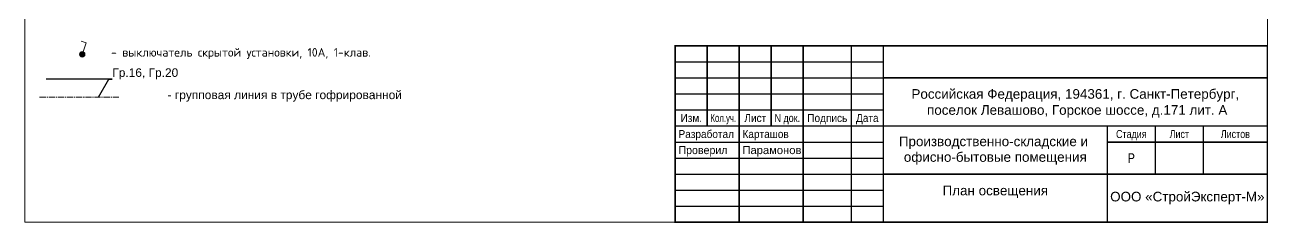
# Model space of a CAD drawing. Header units: millimetres. Extents: x -7047 to 653546, y -441812 to -147059.
# Drawn here: x 223287 to 281560, y -304511 to -295247 of the extents above; entities that cross this region are included whole.
import ezdxf
from ezdxf import colors
from ezdxf.entities.mleader import LeaderData, LeaderLine
from ezdxf.enums import TextEntityAlignment as Align
from ezdxf.math import Vec2, Vec3

# ---------------------------------------------------------------- set-up
doc = ezdxf.new("R2010")
doc.units = ezdxf.units.MM
doc.linetypes.add('осевая2', pattern=[28.575, 19.05, -3.175, 3.175, -3.175])
for name, color, linetype, lineweight in [('$Osveshenie', 240, 'Continuous', 15), ('$Оbорудование', 173, 'Continuous', 20), ('Выключатель одноклавишный защищенный открытый', 5, 'Continuous', 15)]:
    doc.layers.add(name, color=color, linetype=linetype, lineweight=lineweight)
for name, color, linetype in [('$TEXT', 250, 'Continuous'), ('$ФОРМАТКА', 7, 'Continuous'), ('1 этаж', 7, 'Continuous')]:
    doc.layers.add(name, color=color, linetype=linetype)
doc.styles.add('Arial', font='arial.ttf', dxfattribs={"height": 3.5})
doc.styles.add('Arial Annotative', font='arial.ttf', dxfattribs={"height": 2.5})
doc.styles.add('Аннот2.5', font='arial.ttf', dxfattribs={"height": 2.5})
doc.styles.add('ГОСТ', font='isocpeur.ttf')

# ---------------------------------------------------------------- blocks, each defined once
blk = doc.blocks.new('_None')

msp = doc.modelspace()

# ---------------------------------------------------------------- hatches: boundary and pattern name
at = {"layer": 'Выключатель одноклавишный защищенный открытый'}
h = msp.add_hatch(color=7, dxfattribs=at)
edge = h.paths.add_edge_path()
edge.add_arc((225977.1, -296618.9), 128, 0, 360)

# ---------------------------------------------------------------- linework, layer by layer
at = {"layer": '$Osveshenie', "color": 7, "linetype": 'осевая2', "ltscale": 15}
msp.add_lwpolyline([(227693.2, -298625), (223951.1, -298625)], dxfattribs=at)
at = {"layer": '$Оbорудование', "color": 0, "linetype": 'ByBlock'}
for p, q in [((223286.5, -304473.2), (223286.5, -215052.2)), ((281522.6, -215052.2), (281522.6, -296223.2)), ((254294.9, -304473.2), (223286.5, -304473.2))]:
    msp.add_line(p, q, dxfattribs=at)
at = {"layer": '$ФОРМАТКА'}
msp.add_lwpolyline([(281522.6, -304473.2, 75, 75, 0), (253772.6, -304473.2, 75, 75, 0), (253772.6, -296223.2, 75, 75, 0), (281522.6, -296223.2, 75, 75, 0)], format="xyseb", close=True, dxfattribs=at)
at = {"layer": '$ФОРМАТКА', "linetype": 'Continuous', "const_width": 75}
msp.add_lwpolyline([(253772.6, -304473.2), (281522.6, -304473.2), (281522.6, -296223.2)], dxfattribs=at)
at = {"layer": '$ФОРМАТКА', "const_width": 75}
for points in [[(255272.6, -299973.2), (255272.6, -296223.2)], [(256772.6, -304473.2), (256772.6, -296223.2)], [(258272.6, -299973.2), (258272.6, -296223.2)], [(259772.6, -304473.2), (259772.6, -296223.2)], [(262022.6, -304473.2), (262022.6, -296223.2)], [(263522.6, -304473.2), (263522.6, -296223.2)], [(263522.6, -297723.2), (281522.6, -297723.2)], [(253772.6, -299973.2), (281522.6, -299973.2)], [(274022.6, -304473.2), (274022.6, -299973.2)], [(276272.6, -302223.2), (276272.6, -299973.2)], [(278522.6, -302223.2), (278522.6, -299973.2)], [(274022.6, -300723.2), (281522.6, -300723.2)], [(263522.6, -302223.2), (281522.6, -302223.2)]]:
    msp.add_lwpolyline(points, dxfattribs=at)
at = {"layer": '$ФОРМАТКА'}
for points in [[(253772.6, -296973.2), (263522.6, -296973.2)], [(253772.6, -297723.2), (263522.6, -297723.2)], [(253772.6, -298473.2), (263522.6, -298473.2)], [(253772.6, -299223.2), (263522.6, -299223.2)], [(255272.6, -299973.2), (255272.6, -299973.2)], [(258272.6, -299973.2), (258272.6, -299973.2)], [(253772.6, -300723.2), (263522.6, -300723.2)], [(253772.6, -301473.2), (263522.6, -301473.2)], [(253772.6, -302223.2), (263522.6, -302223.2)], [(253772.6, -302973.2), (263522.6, -302973.2)], [(253772.6, -303723.2), (263522.6, -303723.2)]]:
    msp.add_lwpolyline(points, dxfattribs=at)
at = {"layer": 'Выключатель одноклавишный защищенный открытый', "color": 7}
for p, q in [((226161.7, -296087.5), (225919.9, -296003.5)), ((226019.1, -296498), (226161.7, -296087.5))]:
    msp.add_line(p, q, dxfattribs=at)
msp.add_circle((225977.1, -296618.9), 128, dxfattribs=at)

# ---------------------------------------------------------------- texts
at = {"layer": '$Osveshenie', "color": 7, "style": 'Аннот2.5'}
msp.add_text('- групповая линия в трубе гофрированной', height=400, dxfattribs=at).set_placement((229976.9, -298716.3))
at = {"layer": '$TEXT', "color": 0, "style": 'Arial'}
for s, p in [('Российская Федерация, 194361, г. Санкт-Петербург,', (272522.6, -298473.2)), (' поселок Левашово, Горское шоссе, д.171 лит. А', (272522.6, -299223.2)), ('Производственно-складские и ', (268772.6, -300691.2)), ('офисно-бытовые помещения', (268772.6, -301421.1))]:
    msp.add_text(s, height=450, dxfattribs=at).set_placement(p, align=Align.MIDDLE_CENTER)
at = {"layer": '$TEXT', "color": 0, "ltscale": 5, "style": 'Arial'}
msp.add_text('План освещения', height=450, dxfattribs=at).set_placement((268772.6, -302988), align=Align.MIDDLE_CENTER)
at = {"layer": '$ФОРМАТКА', "style": 'Arial'}
for s, height, width, p in [('Изм.', 375, 0.9, (254522.6, -299598.2)), ('Кол.уч.', 375, 0.7, (256022.6, -299598.2)), ('Лист', 375, 0.9, (257522.6, -299598.2)), ('N док.', 375, 0.8, (259022.6, -299598.2)), ('Подпись', 375, 0.9, (260897.6, -299598.2)), ('Дата', 375, 0.9, (262772.6, -299598.2)), ('Стадия', 375, 0.8, (275147.6, -300348.2)), ('Лист', 375, 0.8, (277397.6, -300348.2)), ('Листов', 375, 0.8, (280022.6, -300348.2)), ('Р', 450, 0.8, (275147.6, -301473.2))]:
    msp.add_text(s, height=height, dxfattribs=dict(at, width=width)).set_placement(p, align=Align.MIDDLE_CENTER)
at = {"layer": '$ФОРМАТКА', "ltscale": 5, "style": 'Arial'}
for s, width, p in [('Разработал', 0.9, (253922.6, -300348.2)), ('Карташов', 0.9, (256922.6, -300348.2)), ('Проверил', 0.95, (253922.6, -301098.2))]:
    msp.add_text(s, height=375, dxfattribs=dict(at, width=width)).set_placement(p, align=Align.MIDDLE_LEFT)
msp.add_text('Парамонов', height=375, dxfattribs=at).set_placement((256922.6, -301098.2), align=Align.MIDDLE_LEFT)
at = {"layer": '$ФОРМАТКА', "style": 'Arial'}
msp.add_text('ООО «СтройЭксперт-М»', height=450, dxfattribs=at).set_placement((277772.6, -303273.2), align=Align.MIDDLE_CENTER)
at = {"layer": '1 этаж', "color": 7, "lineweight": 25, "style": 'ГОСТ'}
msp.add_text('- выключатель скрытой установки, 10А, 1-клав.', height=400, dxfattribs=at).set_placement((227323.9, -296728.6))

# ---------------------------------------------------------------- leaders
at = {"layer": '$TEXT', "color": 7}
ml = msp.add_multileader_mtext('Standard', dxfattribs=at)
ml.set_content('{\\fArial|b0|i0|c204|p34;Гр}.{\\fArial|b0|i0|c204|p34;16}, {\\fArial|b0|i0|c204|p34;Гр}.{\\fArial|b0|i0|c204|p34;20}', color=7, style='Arial Annotative')
ml.set_leader_properties(color=256)
ml.set_arrow_properties(name='NONE')
ml.build(insert=Vec2(0, 0))
ml.multileader.update_dxf_attribs({"text_left_attachment_type": 6, "text_right_attachment_type": 6, "dogleg_length": 1, "arrow_head_size": 480, "scale": 100})
ctx = ml.context
ctx.base_point, ctx.scale, ctx.char_height, ctx.arrow_head_size, ctx.landing_gap_size, ctx.plane_origin = Vec3(227385, -297787.2), 100, 400, 480, 0, Vec3(226741.3, -298625)
ctx.left_attachment, ctx.right_attachment = 6, 6
notes = []
notes.append((ctx, [(0, (1, 1, 0), (227225, -297787.2), (1, 0), 160, [(0, [(226741.3, -298625), (227225, -297787.2)], 0, [])])]))
ctx.mtext.insert, ctx.mtext.flow_direction = Vec3(227385, -297276.1), 5
for ctx, leaders in notes:
    for number, flags, end, landing, length, lines in leaders:
        leader = LeaderData()
        leader.index, (leader.has_last_leader_line, leader.has_dogleg_vector, leader.attachment_direction) = number, flags
        leader.last_leader_point, leader.dogleg_vector, leader.dogleg_length = Vec3(end), Vec3(landing), length
        for number, points, colour, breaks in lines:
            line = LeaderLine()
            line.index, line.vertices, line.color, line.breaks = number, Vec3.list(points), colors.encode_raw_color(colour), breaks
            leader.lines.append(line)
        ctx.leaders.append(leader)

doc.saveas('drawing.dxf')
